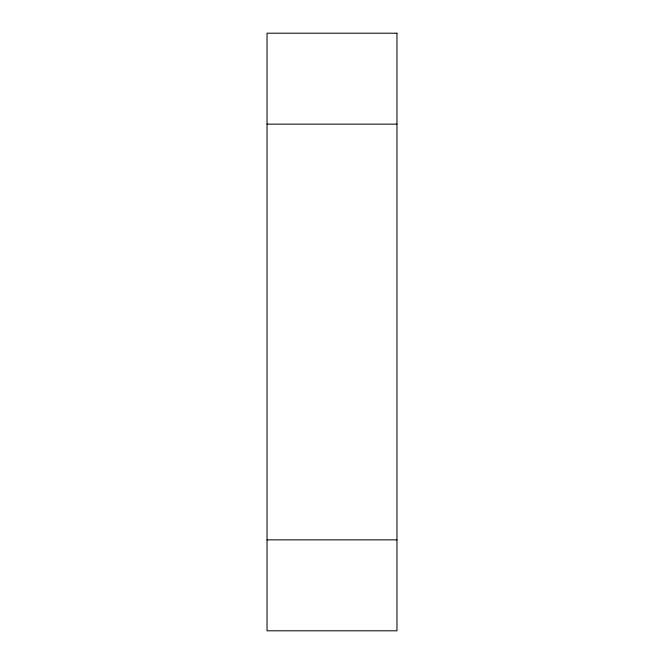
<?xml version="1.0" encoding="UTF-8"?>
<svg xmlns="http://www.w3.org/2000/svg" width="664" height="664" viewBox="0 0 664 664"><rect width="100%" height="100%" fill="white"/><g stroke="black" fill="none" stroke-linecap="round" stroke-linejoin="round"><path stroke-width="1" d="M267.044 124.143L396.956 124.143M267.044 539.857L396.956 539.857M396.956 33.2L267.044 33.2L267.044 630.8L396.956 630.8L396.956 33.2"/></g></svg>
